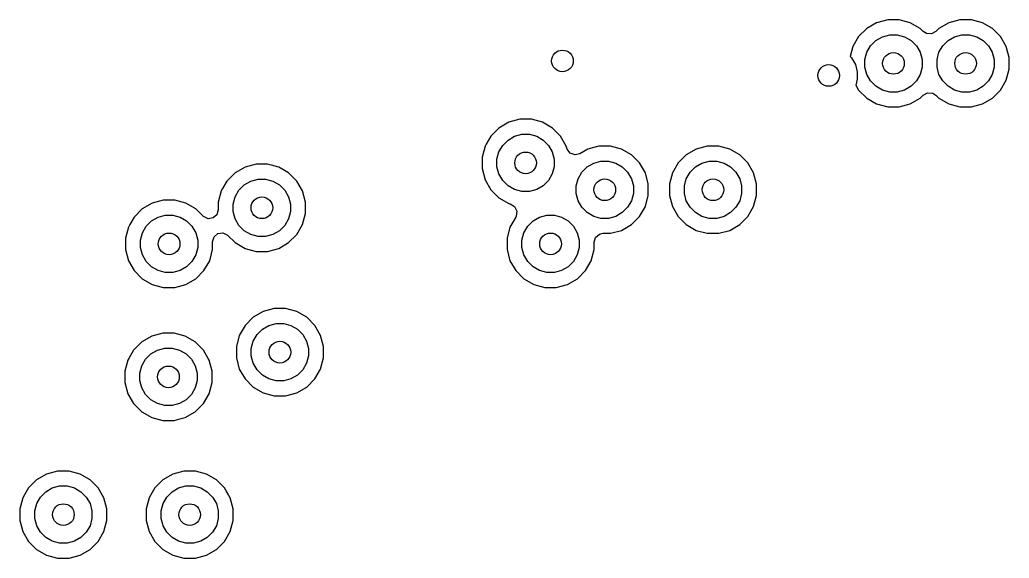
# Model space of a CAD drawing. Extents: x 0.98 to 8.09, y -3.46 to -0.83.
# Drawn here: x 4.523 to 5.063, y -2.041 to -1.748 of the extents above; entities that cross this region are included whole.
import ezdxf

# ---------------------------------------------------------------- set-up
doc = ezdxf.new("R2010")
doc.units = 0
doc.header["$MEASUREMENT"] = 0
doc.layers.add('BLACK', color=7, linetype='CONTINUOUS')

msp = doc.modelspace()

# ---------------------------------------------------------------- linework, layer by layer
at = {"layer": 'BLACK', "linetype": 'CONTINUOUS'}
for p, q in [((4.99687, -1.74789), (4.99083, -1.74951)), ((5.00313, -1.74789), (4.99687, -1.74789)), ((5.00917, -1.74951), (5.00313, -1.74789)), ((5.03624, -1.74789), (5.0302, -1.74951)), ((5.0425, -1.74789), (5.03624, -1.74789)), ((5.04854, -1.74951), (5.0425, -1.74789)), ((4.98541, -1.75263), (4.98098, -1.75706)), ((4.99083, -1.74951), (4.98541, -1.75263)), ((4.98541, -1.75263), (4.98541, -1.75263)), ((4.99083, -1.74951), (4.99083, -1.74951)), ((4.99083, -1.74951), (4.99083, -1.74951)), ((5.01459, -1.75263), (5.00917, -1.74951)), ((5.01623, -1.75427), (5.01459, -1.75263)), ((5.01459, -1.75263), (5.01459, -1.75263)), ((5.02478, -1.75263), (5.02314, -1.75427)), ((5.0302, -1.74951), (5.02478, -1.75263)), ((5.02478, -1.75263), (5.02478, -1.75263)), ((5.0302, -1.74951), (5.0302, -1.74951)), ((5.0302, -1.74951), (5.0302, -1.74951)), ((5.05396, -1.75263), (5.04854, -1.74951)), ((5.05839, -1.75706), (5.05396, -1.75263)), ((4.98098, -1.75706), (4.97785, -1.76248)), ((4.98098, -1.75706), (4.98098, -1.75706)), ((4.98751, -1.76207), (4.99041, -1.75916)), ((4.99041, -1.75916), (4.99397, -1.7571)), ((4.99397, -1.7571), (4.99794, -1.75604)), ((4.99794, -1.75604), (5.00206, -1.75604)), ((5.00206, -1.75604), (5.00603, -1.7571)), ((5.00603, -1.7571), (5.00959, -1.75916)), ((5.00959, -1.75916), (5.01249, -1.76207)), ((5.01798, -1.7554), (5.01623, -1.75427)), ((5.02072, -1.75559), (5.01798, -1.7554)), ((5.02314, -1.75427), (5.02072, -1.75559)), ((5.02688, -1.76207), (5.02978, -1.75916)), ((5.02978, -1.75916), (5.03334, -1.7571)), ((5.03334, -1.7571), (5.03731, -1.75604)), ((5.03731, -1.75604), (5.04143, -1.75604)), ((5.04143, -1.75604), (5.0454, -1.7571)), ((5.0454, -1.7571), (5.04896, -1.75916)), ((5.04896, -1.75916), (5.05186, -1.76207)), ((5.06152, -1.76248), (5.05839, -1.75706)), ((4.97785, -1.76248), (4.9764, -1.76791)), ((4.98545, -1.76563), (4.98751, -1.76207)), ((5.01249, -1.76207), (5.01455, -1.76563)), ((5.02482, -1.76563), (5.02688, -1.76207)), ((5.05186, -1.76207), (5.05392, -1.76563)), ((5.06314, -1.76852), (5.06152, -1.76248)), ((4.9764, -1.76791), (4.97716, -1.76867)), ((4.97716, -1.76867), (4.97922, -1.77223)), ((4.98439, -1.7696), (4.98545, -1.76563)), ((4.98439, -1.77371), (4.98439, -1.7696)), ((5.01455, -1.76563), (5.01561, -1.7696)), ((5.01561, -1.7696), (5.01561, -1.77371)), ((5.02376, -1.7696), (5.02482, -1.76563)), ((5.02376, -1.77371), (5.02376, -1.7696)), ((5.05392, -1.76563), (5.05498, -1.7696)), ((5.05498, -1.7696), (5.05498, -1.77371)), ((5.06314, -1.77478), (5.06314, -1.76852)), ((4.97922, -1.77223), (4.98028, -1.77621)), ((4.98545, -1.77768), (4.98439, -1.77371)), ((5.01561, -1.77371), (5.01455, -1.77768)), ((5.02482, -1.77768), (5.02376, -1.77371)), ((5.05498, -1.77371), (5.05392, -1.77768)), ((5.06152, -1.78083), (5.06314, -1.77478)), ((4.98028, -1.78032), (4.97942, -1.78354)), ((4.98028, -1.77621), (4.98028, -1.78032)), ((4.98751, -1.78124), (4.98545, -1.77768)), ((5.01455, -1.77768), (5.01249, -1.78124)), ((5.02688, -1.78124), (5.02482, -1.77768)), ((5.05392, -1.77768), (5.05186, -1.78124)), ((5.05839, -1.78625), (5.06152, -1.78083)), ((4.97942, -1.78354), (4.98098, -1.78625)), ((4.98098, -1.78625), (4.98541, -1.79067)), ((4.99041, -1.78415), (4.98751, -1.78124)), ((4.99397, -1.7862), (4.99041, -1.78415)), ((4.99794, -1.78727), (4.99397, -1.7862)), ((5.00603, -1.7862), (5.00206, -1.78727)), ((5.00959, -1.78415), (5.00603, -1.7862)), ((5.01249, -1.78124), (5.00959, -1.78415)), ((5.02978, -1.78415), (5.02688, -1.78124)), ((5.03334, -1.7862), (5.02978, -1.78415)), ((5.03731, -1.78727), (5.03334, -1.7862)), ((5.0454, -1.7862), (5.04143, -1.78727)), ((5.04896, -1.78415), (5.0454, -1.7862)), ((5.05186, -1.78124), (5.04896, -1.78415)), ((5.05396, -1.79067), (5.05839, -1.78625)), ((4.98541, -1.79067), (4.99083, -1.7938)), ((5.00206, -1.78727), (4.99794, -1.78727)), ((5.00917, -1.7938), (5.01459, -1.79067)), ((5.01459, -1.79067), (5.01623, -1.78903)), ((5.01623, -1.78903), (5.01865, -1.78771)), ((5.01865, -1.78771), (5.02139, -1.78791)), ((5.02139, -1.78791), (5.02314, -1.78903)), ((5.02314, -1.78903), (5.02478, -1.79067)), ((5.02478, -1.79067), (5.0302, -1.7938)), ((5.04143, -1.78727), (5.03731, -1.78727)), ((5.04854, -1.7938), (5.05396, -1.79067)), ((4.99083, -1.7938), (4.99687, -1.79542)), ((4.99687, -1.79542), (4.99687, -1.79542)), ((4.99687, -1.79542), (5.00313, -1.79542)), ((5.00313, -1.79542), (5.00917, -1.7938)), ((5.00313, -1.79542), (5.00313, -1.79542)), ((5.0302, -1.7938), (5.03624, -1.79542)), ((5.03624, -1.79542), (5.03624, -1.79542)), ((5.03624, -1.79542), (5.0425, -1.79542)), ((5.0425, -1.79542), (5.04854, -1.7938)), ((5.0425, -1.79542), (5.0425, -1.79542)), ((4.79625, -1.80216), (4.7902, -1.80378)), ((4.80251, -1.80216), (4.79625, -1.80216)), ((4.80855, -1.80378), (4.80251, -1.80216)), ((4.78478, -1.80691), (4.78036, -1.81134)), ((4.7902, -1.80378), (4.78478, -1.80691)), ((4.78478, -1.80691), (4.78478, -1.80691)), ((4.7902, -1.80378), (4.7902, -1.80378)), ((4.7902, -1.80378), (4.7902, -1.80378)), ((4.81397, -1.80691), (4.80855, -1.80378)), ((4.8184, -1.81134), (4.81397, -1.80691)), ((4.78036, -1.81134), (4.7778, -1.81577)), ((4.78036, -1.81134), (4.78036, -1.81134)), ((4.78979, -1.81344), (4.79335, -1.81138)), ((4.79335, -1.81138), (4.79732, -1.81032)), ((4.79732, -1.81032), (4.80143, -1.81032)), ((4.80143, -1.81032), (4.8054, -1.81138)), ((4.8054, -1.81138), (4.80896, -1.81344)), ((4.82153, -1.81676), (4.8184, -1.81134)), ((4.77723, -1.81676), (4.77561, -1.8228)), ((4.7778, -1.81577), (4.77723, -1.81676)), ((4.78483, -1.81991), (4.78688, -1.81635)), ((4.78688, -1.81635), (4.78979, -1.81344)), ((4.80896, -1.81344), (4.81187, -1.81635)), ((4.81187, -1.81635), (4.81393, -1.81991)), ((4.82184, -1.81795), (4.82153, -1.81676)), ((4.82203, -1.8185), (4.82184, -1.81795)), ((4.82373, -1.82066), (4.82203, -1.8185)), ((4.83335, -1.8184), (4.829, -1.82091)), ((4.83583, -1.81774), (4.83335, -1.8184)), ((4.83939, -1.81678), (4.83583, -1.81774)), ((4.84565, -1.81678), (4.83939, -1.81678)), ((4.85169, -1.8184), (4.84565, -1.81678)), ((4.85711, -1.82153), (4.85169, -1.8184)), ((4.8924, -1.8184), (4.88698, -1.82153)), ((4.89845, -1.81678), (4.8924, -1.8184)), ((4.8924, -1.8184), (4.8924, -1.8184)), ((4.8924, -1.8184), (4.8924, -1.8184)), ((4.9047, -1.81678), (4.89845, -1.81678)), ((4.91075, -1.8184), (4.9047, -1.81678)), ((4.91617, -1.82153), (4.91075, -1.8184)), ((4.77561, -1.8228), (4.77561, -1.82906)), ((4.78376, -1.82388), (4.78483, -1.81991)), ((4.78376, -1.82799), (4.78376, -1.82388)), ((4.81393, -1.81991), (4.81499, -1.82388)), ((4.81499, -1.82388), (4.81499, -1.82799)), ((4.82633, -1.82156), (4.82373, -1.82066)), ((4.829, -1.82091), (4.82633, -1.82156)), ((4.86154, -1.82596), (4.85711, -1.82153)), ((4.88698, -1.82153), (4.88256, -1.82596)), ((4.88698, -1.82153), (4.88698, -1.82153)), ((4.92059, -1.82596), (4.91617, -1.82153)), ((4.64634, -1.82825), (4.64092, -1.83137)), ((4.65238, -1.82663), (4.64634, -1.82825)), ((4.64634, -1.82825), (4.64634, -1.82825)), ((4.64634, -1.82825), (4.64634, -1.82825)), ((4.65864, -1.82663), (4.65238, -1.82663)), ((4.65985, -1.82695), (4.65864, -1.82663)), ((4.66078, -1.8272), (4.65985, -1.82695)), ((4.66469, -1.82825), (4.66078, -1.8272)), ((4.67011, -1.83137), (4.66469, -1.82825)), ((4.77561, -1.82906), (4.77723, -1.83511)), ((4.78483, -1.83196), (4.78376, -1.82799)), ((4.81499, -1.82799), (4.81393, -1.83196)), ((4.83003, -1.83096), (4.83293, -1.82806)), ((4.83293, -1.82806), (4.83649, -1.826)), ((4.83649, -1.826), (4.84046, -1.82494)), ((4.84046, -1.82494), (4.84458, -1.82494)), ((4.84458, -1.82494), (4.84855, -1.826)), ((4.84855, -1.826), (4.85211, -1.82806)), ((4.85211, -1.82806), (4.85501, -1.83096)), ((4.86467, -1.83138), (4.86154, -1.82596)), ((4.88256, -1.82596), (4.87943, -1.83138)), ((4.88256, -1.82596), (4.88256, -1.82596)), ((4.88908, -1.83096), (4.89199, -1.82806)), ((4.89199, -1.82806), (4.89555, -1.826)), ((4.89555, -1.826), (4.89952, -1.82494)), ((4.89952, -1.82494), (4.90363, -1.82494)), ((4.90363, -1.82494), (4.9076, -1.826)), ((4.9076, -1.826), (4.91116, -1.82806)), ((4.91116, -1.82806), (4.91407, -1.83096)), ((4.92372, -1.83138), (4.92059, -1.82596)), ((4.64092, -1.83137), (4.63649, -1.8358)), ((4.64092, -1.83137), (4.64092, -1.83137)), ((4.64949, -1.83584), (4.65346, -1.83478)), ((4.65346, -1.83478), (4.65757, -1.83478)), ((4.65757, -1.83478), (4.66154, -1.83584)), ((4.67453, -1.8358), (4.67011, -1.83137)), ((4.78688, -1.83552), (4.78483, -1.83196)), ((4.81393, -1.83196), (4.81187, -1.83552)), ((4.82691, -1.8385), (4.82797, -1.83452)), ((4.82797, -1.83452), (4.83003, -1.83096)), ((4.85501, -1.83096), (4.85707, -1.83452)), ((4.85707, -1.83452), (4.85813, -1.8385)), ((4.86629, -1.83742), (4.86467, -1.83138)), ((4.87943, -1.83138), (4.87781, -1.83742)), ((4.88596, -1.8385), (4.88703, -1.83452)), ((4.88703, -1.83452), (4.88908, -1.83096)), ((4.91407, -1.83096), (4.91612, -1.83452)), ((4.91612, -1.83452), (4.91719, -1.8385)), ((4.92534, -1.83742), (4.92372, -1.83138)), ((4.63413, -1.83988), (4.63336, -1.84122)), ((4.63649, -1.8358), (4.63413, -1.83988)), ((4.63649, -1.8358), (4.63649, -1.8358)), ((4.64302, -1.84081), (4.64593, -1.8379)), ((4.64593, -1.8379), (4.64949, -1.83584)), ((4.66154, -1.83584), (4.6651, -1.8379)), ((4.6651, -1.8379), (4.66801, -1.84081)), ((4.67766, -1.84122), (4.67453, -1.8358)), ((4.77723, -1.83511), (4.78036, -1.84053)), ((4.78979, -1.83843), (4.78688, -1.83552)), ((4.79335, -1.84048), (4.78979, -1.83843)), ((4.80896, -1.83843), (4.8054, -1.84048)), ((4.81187, -1.83552), (4.80896, -1.83843)), ((4.82691, -1.84261), (4.82691, -1.8385)), ((4.85813, -1.8385), (4.85813, -1.84261)), ((4.86629, -1.84368), (4.86629, -1.83742)), ((4.87781, -1.83742), (4.87781, -1.84368)), ((4.88596, -1.84261), (4.88596, -1.8385)), ((4.91719, -1.8385), (4.91719, -1.84261)), ((4.92534, -1.84368), (4.92534, -1.83742)), ((4.63336, -1.84122), (4.63174, -1.84726)), ((4.6399, -1.84834), (4.64096, -1.84437)), ((4.64096, -1.84437), (4.64302, -1.84081)), ((4.66801, -1.84081), (4.67006, -1.84437)), ((4.67006, -1.84437), (4.67113, -1.84834)), ((4.67928, -1.84726), (4.67766, -1.84122)), ((4.78036, -1.84053), (4.78478, -1.84495)), ((4.78478, -1.84495), (4.7902, -1.84808)), ((4.79732, -1.84155), (4.79335, -1.84048)), ((4.80143, -1.84155), (4.79732, -1.84155)), ((4.8054, -1.84048), (4.80143, -1.84155)), ((4.82797, -1.84658), (4.82691, -1.84261)), ((4.85813, -1.84261), (4.85707, -1.84658)), ((4.86467, -1.84973), (4.86629, -1.84368)), ((4.87781, -1.84368), (4.87943, -1.84973)), ((4.88703, -1.84658), (4.88596, -1.84261)), ((4.91719, -1.84261), (4.91612, -1.84658)), ((4.92372, -1.84973), (4.92534, -1.84368)), ((4.59573, -1.84793), (4.59031, -1.85106)), ((4.60177, -1.84631), (4.59573, -1.84793)), ((4.59573, -1.84793), (4.59573, -1.84793)), ((4.59573, -1.84793), (4.59573, -1.84793)), ((4.60803, -1.84631), (4.60177, -1.84631)), ((4.61408, -1.84793), (4.60803, -1.84631)), ((4.6195, -1.85106), (4.61408, -1.84793)), ((4.63174, -1.84726), (4.63174, -1.84726)), ((4.63174, -1.84726), (4.63174, -1.85152)), ((4.6399, -1.85245), (4.6399, -1.84834)), ((4.67113, -1.84834), (4.67113, -1.85245)), ((4.67928, -1.85352), (4.67928, -1.84726)), ((4.7902, -1.84808), (4.7902, -1.84808)), ((4.7902, -1.84808), (4.79055, -1.84817)), ((4.79055, -1.84817), (4.79103, -1.8483)), ((4.79103, -1.8483), (4.79337, -1.84973)), ((4.79337, -1.84973), (4.79458, -1.85221)), ((4.83003, -1.85014), (4.82797, -1.84658)), ((4.83293, -1.85304), (4.83003, -1.85014)), ((4.85501, -1.85014), (4.85211, -1.85304)), ((4.85707, -1.84658), (4.85501, -1.85014)), ((4.86154, -1.85514), (4.86467, -1.84973)), ((4.87943, -1.84973), (4.88256, -1.85514)), ((4.88908, -1.85014), (4.88703, -1.84658)), ((4.89199, -1.85304), (4.88908, -1.85014)), ((4.91407, -1.85014), (4.91116, -1.85304)), ((4.91612, -1.84658), (4.91407, -1.85014)), ((4.92059, -1.85514), (4.92372, -1.84973)), ((4.58588, -1.85549), (4.58352, -1.85957)), ((4.59031, -1.85106), (4.58588, -1.85548)), ((4.58588, -1.85548), (4.58588, -1.85549)), ((4.59031, -1.85106), (4.59031, -1.85106)), ((4.59531, -1.85759), (4.59888, -1.85553)), ((4.59888, -1.85553), (4.60285, -1.85447)), ((4.60285, -1.85447), (4.60696, -1.85447)), ((4.60696, -1.85447), (4.61093, -1.85553)), ((4.61093, -1.85553), (4.61449, -1.85759)), ((4.62341, -1.85497), (4.6195, -1.85106)), ((4.6195, -1.85106), (4.6195, -1.85106)), ((4.62367, -1.85521), (4.62341, -1.85497)), ((4.62617, -1.85635), (4.62367, -1.85521)), ((4.62889, -1.85596), (4.62617, -1.85635)), ((4.63097, -1.85416), (4.62889, -1.85596)), ((4.63174, -1.85152), (4.63097, -1.85416)), ((4.64096, -1.85642), (4.6399, -1.85245)), ((4.64302, -1.85998), (4.64096, -1.85642)), ((4.67006, -1.85642), (4.66801, -1.85998)), ((4.67113, -1.85245), (4.67006, -1.85642)), ((4.67766, -1.85957), (4.67928, -1.85352)), ((4.79399, -1.85546), (4.79084, -1.8609)), ((4.79425, -1.85494), (4.79399, -1.85546)), ((4.79458, -1.85221), (4.79425, -1.85494)), ((4.80341, -1.85759), (4.80697, -1.85553)), ((4.80697, -1.85553), (4.81094, -1.85447)), ((4.81094, -1.85447), (4.81505, -1.85447)), ((4.81505, -1.85447), (4.81902, -1.85553)), ((4.81902, -1.85553), (4.82258, -1.85759)), ((4.83649, -1.8551), (4.83293, -1.85304)), ((4.84046, -1.85616), (4.83649, -1.8551)), ((4.84458, -1.85616), (4.84046, -1.85616)), ((4.84855, -1.8551), (4.84458, -1.85616)), ((4.85211, -1.85304), (4.84855, -1.8551)), ((4.85711, -1.85957), (4.86154, -1.85514)), ((4.88256, -1.85514), (4.88698, -1.85957)), ((4.89555, -1.8551), (4.89199, -1.85304)), ((4.89952, -1.85616), (4.89555, -1.8551)), ((4.90363, -1.85616), (4.89952, -1.85616)), ((4.9076, -1.8551), (4.90363, -1.85616)), ((4.91116, -1.85304), (4.9076, -1.8551)), ((4.91617, -1.85957), (4.92059, -1.85514)), ((4.58275, -1.8609), (4.58113, -1.86695)), ((4.58352, -1.85957), (4.58275, -1.8609)), ((4.59035, -1.86405), (4.59241, -1.86049)), ((4.59241, -1.86049), (4.59531, -1.85759)), ((4.61449, -1.85759), (4.6174, -1.86049)), ((4.6174, -1.86049), (4.61945, -1.86405)), ((4.64593, -1.86289), (4.64302, -1.85998)), ((4.66801, -1.85998), (4.6651, -1.86289)), ((4.67453, -1.86499), (4.67766, -1.85957)), ((4.79084, -1.8609), (4.78922, -1.86695)), ((4.79084, -1.8609), (4.79084, -1.8609)), ((4.79844, -1.86405), (4.8005, -1.86049)), ((4.8005, -1.86049), (4.80341, -1.85759)), ((4.82258, -1.85759), (4.82549, -1.86049)), ((4.82549, -1.86049), (4.82754, -1.86405)), ((4.85169, -1.8627), (4.85711, -1.85957)), ((4.88698, -1.85957), (4.8924, -1.8627)), ((4.91075, -1.8627), (4.91617, -1.85957)), ((4.58113, -1.86695), (4.58113, -1.87321)), ((4.58929, -1.86802), (4.59035, -1.86405)), ((4.61945, -1.86405), (4.62051, -1.86802)), ((4.62867, -1.86895), (4.62944, -1.86631)), ((4.62944, -1.86631), (4.63152, -1.86451)), ((4.63152, -1.86451), (4.63425, -1.86412)), ((4.63425, -1.86412), (4.63675, -1.86526)), ((4.63675, -1.86526), (4.637, -1.8655)), ((4.637, -1.8655), (4.64092, -1.86941)), ((4.64949, -1.86494), (4.64593, -1.86289)), ((4.65346, -1.86601), (4.64949, -1.86494)), ((4.65757, -1.86601), (4.65346, -1.86601)), ((4.66154, -1.86494), (4.65757, -1.86601)), ((4.6651, -1.86289), (4.66154, -1.86494)), ((4.67011, -1.86941), (4.67453, -1.86499)), ((4.78922, -1.86695), (4.78922, -1.87321)), ((4.79738, -1.86802), (4.79844, -1.86405)), ((4.82754, -1.86405), (4.82861, -1.86802)), ((4.83676, -1.8692), (4.83753, -1.86656)), ((4.83753, -1.86656), (4.83961, -1.86476)), ((4.83961, -1.86476), (4.84164, -1.86432)), ((4.84164, -1.86432), (4.84565, -1.86432)), ((4.84565, -1.86432), (4.85169, -1.8627)), ((4.84565, -1.86432), (4.84565, -1.86432)), ((4.8924, -1.8627), (4.89845, -1.86432)), ((4.89845, -1.86432), (4.89845, -1.86432)), ((4.89845, -1.86432), (4.9047, -1.86432)), ((4.9047, -1.86432), (4.91075, -1.8627)), ((4.9047, -1.86432), (4.9047, -1.86432)), ((4.58929, -1.87213), (4.58929, -1.86802)), ((4.59035, -1.87611), (4.58929, -1.87213)), ((4.62051, -1.87213), (4.61945, -1.87611)), ((4.62051, -1.86802), (4.62051, -1.87213)), ((4.62867, -1.87321), (4.62867, -1.86895)), ((4.64092, -1.86941), (4.64634, -1.87254)), ((4.64634, -1.87254), (4.65238, -1.87416)), ((4.65864, -1.87416), (4.66469, -1.87254)), ((4.66469, -1.87254), (4.67011, -1.86941)), ((4.79738, -1.87213), (4.79738, -1.86802)), ((4.79844, -1.87611), (4.79738, -1.87213)), ((4.82861, -1.87213), (4.82754, -1.87611)), ((4.82861, -1.86802), (4.82861, -1.87213)), ((4.83676, -1.87321), (4.83676, -1.8692)), ((4.58113, -1.87321), (4.58275, -1.87925)), ((4.59241, -1.87967), (4.59035, -1.87611)), ((4.61945, -1.87611), (4.6174, -1.87967)), ((4.62705, -1.87925), (4.62867, -1.87321)), ((4.65238, -1.87416), (4.65238, -1.87416)), ((4.65238, -1.87416), (4.65864, -1.87416)), ((4.65864, -1.87416), (4.65864, -1.87416)), ((4.78922, -1.87321), (4.79084, -1.87925)), ((4.8005, -1.87967), (4.79844, -1.87611)), ((4.82754, -1.87611), (4.82549, -1.87967)), ((4.83514, -1.87925), (4.83676, -1.87321)), ((4.58275, -1.87925), (4.58588, -1.88467)), ((4.59531, -1.88257), (4.59241, -1.87967)), ((4.59888, -1.88463), (4.59531, -1.88257)), ((4.61449, -1.88257), (4.61093, -1.88463)), ((4.6174, -1.87967), (4.61449, -1.88257)), ((4.62392, -1.88467), (4.62705, -1.87925)), ((4.79084, -1.87925), (4.79397, -1.88467)), ((4.80341, -1.88257), (4.8005, -1.87967)), ((4.80697, -1.88463), (4.80341, -1.88257)), ((4.82258, -1.88257), (4.81902, -1.88463)), ((4.82549, -1.87967), (4.82258, -1.88257)), ((4.83201, -1.88467), (4.83514, -1.87925)), ((4.58588, -1.88467), (4.59031, -1.8891)), ((4.60285, -1.88569), (4.59888, -1.88463)), ((4.60696, -1.88569), (4.60285, -1.88569)), ((4.61093, -1.88463), (4.60696, -1.88569)), ((4.6195, -1.8891), (4.62392, -1.88467)), ((4.79397, -1.88467), (4.7984, -1.8891)), ((4.81094, -1.88569), (4.80697, -1.88463)), ((4.81505, -1.88569), (4.81094, -1.88569)), ((4.81902, -1.88463), (4.81505, -1.88569)), ((4.82759, -1.8891), (4.83201, -1.88467)), ((4.59031, -1.8891), (4.59573, -1.89223)), ((4.59573, -1.89223), (4.60177, -1.89385)), ((4.60177, -1.89385), (4.60177, -1.89385)), ((4.60177, -1.89385), (4.60803, -1.89385)), ((4.60803, -1.89385), (4.61408, -1.89223)), ((4.60803, -1.89385), (4.60803, -1.89385)), ((4.61408, -1.89223), (4.6195, -1.8891)), ((4.7984, -1.8891), (4.80382, -1.89223)), ((4.80382, -1.89223), (4.80986, -1.89385)), ((4.80986, -1.89385), (4.80986, -1.89385)), ((4.80986, -1.89385), (4.81612, -1.89385)), ((4.81612, -1.89385), (4.82217, -1.89223)), ((4.81612, -1.89385), (4.81612, -1.89385)), ((4.82217, -1.89223), (4.82759, -1.8891)), ((4.65076, -1.91012), (4.64634, -1.91454)), ((4.65618, -1.90699), (4.65076, -1.91012)), ((4.65076, -1.91012), (4.65076, -1.91012)), ((4.66223, -1.90537), (4.65618, -1.90699)), ((4.65618, -1.90699), (4.65618, -1.90699)), ((4.65618, -1.90699), (4.65618, -1.90699)), ((4.66848, -1.90537), (4.66223, -1.90537)), ((4.67453, -1.90699), (4.66848, -1.90537)), ((4.67995, -1.91012), (4.67453, -1.90699)), ((4.68437, -1.91454), (4.67995, -1.91012)), ((4.64634, -1.91454), (4.64321, -1.91996)), ((4.64634, -1.91454), (4.64634, -1.91454)), ((4.65577, -1.91664), (4.65933, -1.91458)), ((4.65933, -1.91458), (4.6633, -1.91352)), ((4.6633, -1.91352), (4.66741, -1.91352)), ((4.66741, -1.91352), (4.67138, -1.91458)), ((4.67138, -1.91458), (4.67494, -1.91664)), ((4.6875, -1.91996), (4.68437, -1.91454)), ((4.59541, -1.92045), (4.58999, -1.92358)), ((4.60145, -1.91883), (4.59541, -1.92045)), ((4.59541, -1.92045), (4.59541, -1.92045)), ((4.59541, -1.92045), (4.59541, -1.92045)), ((4.60771, -1.91883), (4.60145, -1.91883)), ((4.61376, -1.92045), (4.60771, -1.91883)), ((4.61918, -1.92358), (4.61376, -1.92045)), ((4.64321, -1.91996), (4.64159, -1.926)), ((4.65081, -1.92311), (4.65286, -1.91955)), ((4.65286, -1.91955), (4.65577, -1.91664)), ((4.67494, -1.91664), (4.67785, -1.91955)), ((4.67785, -1.91955), (4.6799, -1.92311)), ((4.68912, -1.926), (4.6875, -1.91996)), ((4.58999, -1.92358), (4.58556, -1.928)), ((4.58999, -1.92358), (4.58999, -1.92358)), ((4.6216, -1.926), (4.61918, -1.92358)), ((4.6236, -1.928), (4.6216, -1.926)), ((4.64159, -1.926), (4.64159, -1.93226)), ((4.64974, -1.92708), (4.65081, -1.92311)), ((4.6799, -1.92311), (4.68097, -1.92708)), ((4.68912, -1.93226), (4.68912, -1.926)), ((4.58556, -1.928), (4.58292, -1.93259)), ((4.58556, -1.928), (4.58556, -1.928)), ((4.59209, -1.93301), (4.595, -1.9301)), ((4.595, -1.9301), (4.59856, -1.92805)), ((4.59856, -1.92805), (4.60253, -1.92698)), ((4.60253, -1.92698), (4.60664, -1.92698)), ((4.60664, -1.92698), (4.61061, -1.92805)), ((4.61061, -1.92805), (4.61417, -1.9301)), ((4.61417, -1.9301), (4.61708, -1.93301)), ((4.62366, -1.9281), (4.6236, -1.928)), ((4.62367, -1.92813), (4.62366, -1.9281)), ((4.62625, -1.93259), (4.62367, -1.92813)), ((4.64974, -1.93119), (4.64974, -1.92708)), ((4.65081, -1.93516), (4.64974, -1.93119)), ((4.68097, -1.93119), (4.6799, -1.93516)), ((4.68097, -1.92708), (4.68097, -1.93119)), ((4.58244, -1.93342), (4.58082, -1.93947)), ((4.58292, -1.93259), (4.58244, -1.93342)), ((4.58897, -1.94054), (4.59003, -1.93657)), ((4.59003, -1.93657), (4.59209, -1.93301)), ((4.61708, -1.93301), (4.61913, -1.93657)), ((4.61913, -1.93657), (4.6202, -1.94054)), ((4.62673, -1.93342), (4.62625, -1.93259)), ((4.62835, -1.93947), (4.62673, -1.93342)), ((4.64159, -1.93226), (4.64321, -1.93831)), ((4.65286, -1.93872), (4.65081, -1.93516)), ((4.6799, -1.93516), (4.67785, -1.93872)), ((4.6875, -1.93831), (4.68912, -1.93226)), ((4.58082, -1.93947), (4.58082, -1.94573)), ((4.58897, -1.94465), (4.58897, -1.94054)), ((4.6202, -1.94054), (4.6202, -1.94465)), ((4.62835, -1.94573), (4.62835, -1.93947)), ((4.64321, -1.93831), (4.64634, -1.94373)), ((4.65577, -1.94163), (4.65286, -1.93872)), ((4.65933, -1.94368), (4.65577, -1.94163)), ((4.67494, -1.94163), (4.67138, -1.94368)), ((4.67785, -1.93872), (4.67494, -1.94163)), ((4.68437, -1.94373), (4.6875, -1.93831)), ((4.58082, -1.94573), (4.58244, -1.95177)), ((4.59003, -1.94862), (4.58897, -1.94465)), ((4.6202, -1.94465), (4.61913, -1.94862)), ((4.62673, -1.95177), (4.62835, -1.94573)), ((4.64634, -1.94373), (4.65076, -1.94815)), ((4.65076, -1.94815), (4.65618, -1.95128)), ((4.6633, -1.94475), (4.65933, -1.94368)), ((4.66741, -1.94475), (4.6633, -1.94475)), ((4.67138, -1.94368), (4.66741, -1.94475)), ((4.67453, -1.95128), (4.67995, -1.94815)), ((4.67995, -1.94815), (4.68437, -1.94373)), ((4.58244, -1.95177), (4.58556, -1.95719)), ((4.59209, -1.95218), (4.59003, -1.94862)), ((4.595, -1.95509), (4.59209, -1.95218)), ((4.61708, -1.95218), (4.61417, -1.95509)), ((4.61913, -1.94862), (4.61708, -1.95218)), ((4.6236, -1.95719), (4.62673, -1.95177)), ((4.65618, -1.95128), (4.66223, -1.9529)), ((4.66223, -1.9529), (4.66223, -1.9529)), ((4.66223, -1.9529), (4.66848, -1.9529)), ((4.66848, -1.9529), (4.67453, -1.95128)), ((4.66848, -1.9529), (4.66848, -1.9529)), ((4.58556, -1.95719), (4.58999, -1.96162)), ((4.59856, -1.95715), (4.595, -1.95509)), ((4.60253, -1.95821), (4.59856, -1.95715)), ((4.60664, -1.95821), (4.60253, -1.95821)), ((4.61061, -1.95715), (4.60664, -1.95821)), ((4.61417, -1.95509), (4.61061, -1.95715)), ((4.61918, -1.96162), (4.6236, -1.95719)), ((4.58999, -1.96162), (4.59541, -1.96474)), ((4.61376, -1.96474), (4.61918, -1.96162)), ((4.59541, -1.96474), (4.60145, -1.96636)), ((4.60145, -1.96636), (4.60145, -1.96636)), ((4.60145, -1.96636), (4.60771, -1.96636)), ((4.60771, -1.96636), (4.61141, -1.96537)), ((4.60771, -1.96636), (4.60771, -1.96636)), ((4.61141, -1.96537), (4.61376, -1.96474)), ((4.53807, -1.99557), (4.53265, -1.9987)), ((4.54411, -1.99395), (4.53807, -1.99557)), ((4.53807, -1.99557), (4.53807, -1.99557)), ((4.53807, -1.99557), (4.53807, -1.99557)), ((4.55037, -1.99395), (4.54411, -1.99395)), ((4.55642, -1.99557), (4.55037, -1.99395)), ((4.56184, -1.9987), (4.55642, -1.99557)), ((4.60697, -1.99557), (4.60155, -1.9987)), ((4.61301, -1.99395), (4.60697, -1.99557)), ((4.60697, -1.99557), (4.60697, -1.99557)), ((4.60697, -1.99557), (4.60697, -1.99557)), ((4.61927, -1.99395), (4.61301, -1.99395)), ((4.62532, -1.99557), (4.61927, -1.99395)), ((4.63074, -1.9987), (4.62532, -1.99557)), ((4.53265, -1.9987), (4.52823, -2.00312)), ((4.53265, -1.9987), (4.53265, -1.9987)), ((4.54122, -2.00317), (4.54519, -2.0021)), ((4.54519, -2.0021), (4.5493, -2.0021)), ((4.5493, -2.0021), (4.55327, -2.00317)), ((4.56626, -2.00312), (4.56184, -1.9987)), ((4.60155, -1.9987), (4.59712, -2.00312)), ((4.60155, -1.9987), (4.60155, -1.9987)), ((4.61012, -2.00317), (4.61409, -2.0021)), ((4.61409, -2.0021), (4.6182, -2.0021)), ((4.6182, -2.0021), (4.62217, -2.00317)), ((4.63516, -2.00312), (4.63074, -1.9987)), ((4.52598, -2.00701), (4.5251, -2.00854)), ((4.52823, -2.00312), (4.52598, -2.00701)), ((4.52823, -2.00312), (4.52823, -2.00312)), ((4.53475, -2.00813), (4.53766, -2.00522)), ((4.53766, -2.00522), (4.54122, -2.00317)), ((4.55327, -2.00317), (4.55683, -2.00522)), ((4.55683, -2.00522), (4.55974, -2.00813)), ((4.56939, -2.00854), (4.56626, -2.00312)), ((4.59488, -2.00701), (4.59399, -2.00854)), ((4.59712, -2.00312), (4.59488, -2.00701)), ((4.59712, -2.00312), (4.59712, -2.00312)), ((4.60365, -2.00813), (4.60655, -2.00522)), ((4.60655, -2.00522), (4.61012, -2.00317)), ((4.62217, -2.00317), (4.62573, -2.00522)), ((4.62573, -2.00522), (4.62864, -2.00813)), ((4.6361, -2.00474), (4.63516, -2.00312)), ((4.63611, -2.00476), (4.6361, -2.00474)), ((4.63732, -2.00687), (4.63611, -2.00476)), ((4.63752, -2.00721), (4.63732, -2.00687)), ((4.63732, -2.00687), (4.63732, -2.00687)), ((4.63829, -2.00854), (4.63752, -2.00721)), ((4.5251, -2.00854), (4.52348, -2.01459)), ((4.53163, -2.01566), (4.53269, -2.01169)), ((4.53269, -2.01169), (4.53475, -2.00813)), ((4.55974, -2.00813), (4.56179, -2.01169)), ((4.56179, -2.01169), (4.56286, -2.01566)), ((4.57101, -2.01459), (4.56939, -2.00854)), ((4.59399, -2.00854), (4.59237, -2.01459)), ((4.60053, -2.01566), (4.60159, -2.01169)), ((4.60159, -2.01169), (4.60365, -2.00813)), ((4.62864, -2.00813), (4.63069, -2.01169)), ((4.63069, -2.01169), (4.63176, -2.01566)), ((4.63991, -2.01459), (4.63829, -2.00854)), ((4.52348, -2.01459), (4.52348, -2.02085)), ((4.53163, -2.01977), (4.53163, -2.01566)), ((4.56286, -2.01566), (4.56286, -2.01977)), ((4.57101, -2.02085), (4.57101, -2.01459)), ((4.59237, -2.01459), (4.59237, -2.02085)), ((4.60053, -2.01977), (4.60053, -2.01566)), ((4.63176, -2.01566), (4.63176, -2.01977)), ((4.63991, -2.02085), (4.63991, -2.01459)), ((4.52348, -2.02085), (4.5251, -2.02689)), ((4.53269, -2.02374), (4.53163, -2.01977)), ((4.56286, -2.01977), (4.56179, -2.02374)), ((4.56939, -2.02689), (4.57101, -2.02085)), ((4.59237, -2.02085), (4.59399, -2.02689)), ((4.60159, -2.02374), (4.60053, -2.01977)), ((4.63176, -2.01977), (4.63069, -2.02374)), ((4.63829, -2.02689), (4.63991, -2.02085)), ((4.5251, -2.02689), (4.52823, -2.03231)), ((4.53475, -2.0273), (4.53269, -2.02374)), ((4.53766, -2.03021), (4.53475, -2.0273)), ((4.55974, -2.0273), (4.55683, -2.03021)), ((4.56179, -2.02374), (4.55974, -2.0273)), ((4.56626, -2.03231), (4.56939, -2.02689)), ((4.59399, -2.02689), (4.59712, -2.03231)), ((4.60365, -2.0273), (4.60159, -2.02374)), ((4.60655, -2.03021), (4.60365, -2.0273)), ((4.62864, -2.0273), (4.62573, -2.03021)), ((4.63069, -2.02374), (4.62864, -2.0273)), ((4.63516, -2.03231), (4.63829, -2.02689)), ((4.52823, -2.03231), (4.53265, -2.03674)), ((4.54122, -2.03227), (4.53766, -2.03021)), ((4.54519, -2.03333), (4.54122, -2.03227)), ((4.5493, -2.03333), (4.54519, -2.03333)), ((4.55327, -2.03227), (4.5493, -2.03333)), ((4.55683, -2.03021), (4.55327, -2.03227)), ((4.56184, -2.03674), (4.56626, -2.03231)), ((4.59712, -2.03231), (4.60155, -2.03674)), ((4.61012, -2.03227), (4.60655, -2.03021)), ((4.61409, -2.03333), (4.61012, -2.03227)), ((4.6182, -2.03333), (4.61409, -2.03333)), ((4.62217, -2.03227), (4.6182, -2.03333)), ((4.62573, -2.03021), (4.62217, -2.03227)), ((4.63074, -2.03674), (4.63516, -2.03231)), ((4.53265, -2.03674), (4.53807, -2.03986)), ((4.53807, -2.03986), (4.54411, -2.04148)), ((4.55037, -2.04148), (4.55642, -2.03986)), ((4.55642, -2.03986), (4.56184, -2.03674)), ((4.60155, -2.03674), (4.60697, -2.03986)), ((4.60697, -2.03986), (4.61301, -2.04148)), ((4.61927, -2.04148), (4.62532, -2.03986)), ((4.62532, -2.03986), (4.63074, -2.03674)), ((4.54411, -2.04148), (4.54411, -2.04148)), ((4.54411, -2.04148), (4.55037, -2.04148)), ((4.55037, -2.04148), (4.55037, -2.04148)), ((4.61301, -2.04148), (4.61301, -2.04148)), ((4.61301, -2.04148), (4.61927, -2.04148)), ((4.61927, -2.04148), (4.61927, -2.04148))]:
    msp.add_line(p, q, dxfattribs=at)
at = {"layer": 'BLACK'}
for centre in [(4.81945, -1.77034), (5, -1.77165), (5.03937, -1.77165), (4.96467, -1.77826), (4.79938, -1.82593), (4.84252, -1.84055), (4.90157, -1.84055), (4.65551, -1.85039), (4.6049, -1.87008), (4.81299, -1.87008), (4.66535, -1.92913), (4.60458, -1.9426), (4.54724, -2.01772), (4.61614, -2.01772)]:
    msp.add_circle(centre, 0.00591, dxfattribs=at)

doc.saveas('drawing.dxf')
